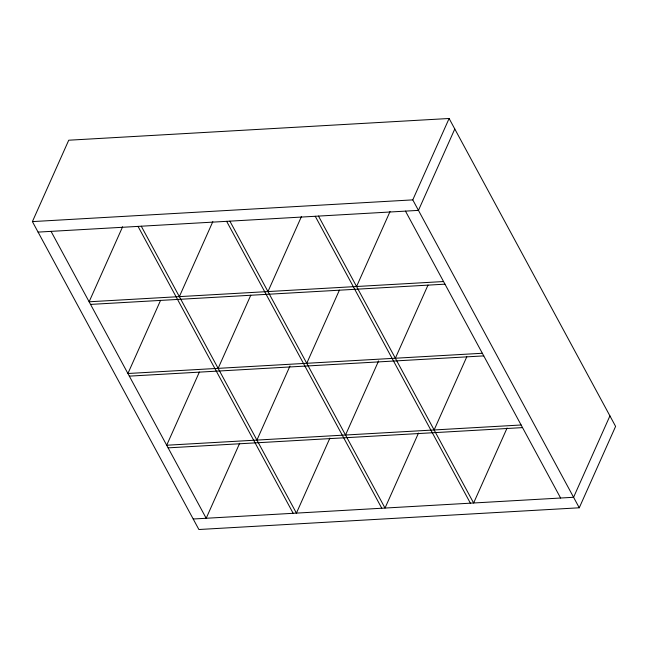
<?xml version="1.0" encoding="UTF-8"?>
<svg xmlns="http://www.w3.org/2000/svg" width="648" height="648" viewBox="0 0 648 648"><rect width="100%" height="100%" fill="white"/><g stroke="black" fill="none" stroke-linecap="round" stroke-linejoin="round"><path stroke-width="0.97" d="M32.4 221.6L68.737 140.211L449.113 118.487L615.6 426.4L579.263 507.789L198.887 529.513L32.4 221.6L412.776 199.876L449.113 118.487M122.61 226.784L89.124 301.782L443.548 281.54M160.574 300.34L127.907 373.507L482.331 353.265M179.358 296.622L212.836 221.632M199.357 372.065L166.69 445.233L521.114 424.991M218.141 368.348L250.8 295.188M267.964 291.568L301.442 216.57M239.663 443.281L206.186 518.27L51.054 231.368M256.924 440.081L289.988 365.999M306.747 363.293L339.406 290.126M356.57 286.505L390.047 211.515M454.791 128.993L418.454 210.381L38.078 232.106M329.889 438.121L296.411 513.119L141.28 226.217M345.522 435.019L378.594 360.936M395.353 358.231L428.012 285.071M418.495 433.067L385.017 508.056L229.886 221.154M434.128 429.956L466.795 356.797M507.101 428.004L473.623 502.994L318.492 216.092M609.922 415.895L573.585 497.283L193.209 519.008M90.55 304.406L444.974 284.164M129.333 376.132L483.756 355.89M168.116 447.857L522.531 427.615M412.776 199.876L579.263 507.789M405.478 211.126L560.609 498.029M315.252 216.278L470.383 503.18M226.646 221.341L381.777 508.243M138.04 226.395L293.171 513.305"/></g></svg>
